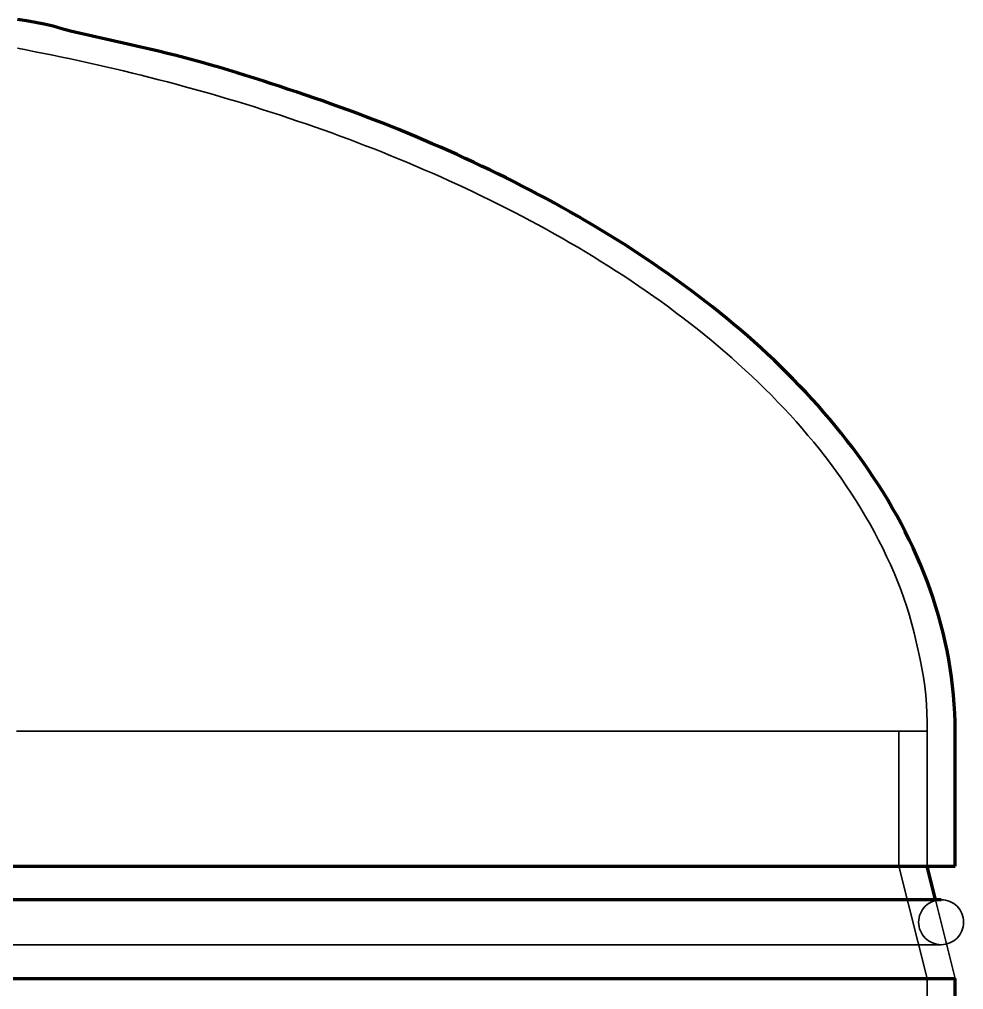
# Model space of a CAD drawing. Header units: millimetres. Extents: x 0 to 1554, y 0 to 420.
# Drawn here: x 130.93 to 151.94, y 294.56 to 316.15 of the extents above; entities that cross this region are included whole.
import ezdxf

# ---------------------------------------------------------------- set-up
doc = ezdxf.new("R2010")
doc.units = ezdxf.units.MM
doc.linetypes.add('IRAM-E-TRAZOS', pattern=[5, 4, -1])
doc.layers.add('01-VISIBLE', color=7, linetype='CONTINUOUS', lineweight=70)
doc.layers.add('02-OCULTA', color=4, linetype='IRAM-E-TRAZOS', lineweight=35)

msp = doc.modelspace()

# ---------------------------------------------------------------- linework, layer by layer
at = {"layer": '01-VISIBLE'}
for p, q in [((151.75, 297.306), (151.75, 300.306)), ((151.312, 296.556), (151.125, 297.306)), ((151.75, 166.625), (151.75, 294.806))]:
    msp.add_line(p, q, dxfattribs=at)
for points in [[(151.75, 300.306), (151.748, 300.507), (151.741, 300.708), (151.73, 300.909), (151.714, 301.109), (151.694, 301.309), (151.67, 301.509), (151.641, 301.708), (151.608, 301.906), (151.571, 302.104), (151.529, 302.3), (151.484, 302.496), (151.434, 302.691), (151.38, 302.885), (151.323, 303.077), (151.261, 303.269), (151.196, 303.459), (151.127, 303.648), (151.054, 303.835), (150.978, 304.021), (150.898, 304.206), (150.815, 304.389), (150.729, 304.57), (150.639, 304.75), (150.546, 304.929), (150.45, 305.105), (150.351, 305.28), (150.25, 305.454), (150.145, 305.626), (150.038, 305.796), (149.928, 305.964), (149.815, 306.131), (149.7, 306.295), (149.583, 306.459), (149.463, 306.62), (149.341, 306.78), (149.217, 306.938), (149.09, 307.094), (148.962, 307.249), (148.831, 307.402), (148.699, 307.553), (148.564, 307.702), (148.428, 307.85), (148.29, 307.996), (148.15, 308.141), (148.009, 308.283), (147.865, 308.425), (147.721, 308.564), (147.574, 308.702), (147.427, 308.838), (147.277, 308.973), (147.127, 309.106), (146.975, 309.238), (146.822, 309.368), (146.667, 309.497), (146.511, 309.624), (146.354, 309.749), (146.196, 309.873), (146.036, 309.996), (145.876, 310.117), (145.714, 310.237), (145.552, 310.355), (145.388, 310.472), (145.224, 310.587), (145.058, 310.701), (144.892, 310.814), (144.724, 310.925), (144.556, 311.035), (144.387, 311.144), (144.217, 311.251), (144.046, 311.357), (143.874, 311.462), (143.702, 311.565), (143.529, 311.667), (143.355, 311.768), (143.18, 311.868), (143.005, 311.967), (142.829, 312.064), (142.652, 312.16), (142.475, 312.255), (142.297, 312.348), (142.119, 312.441), (141.94, 312.532), (141.76, 312.622), (141.58, 312.711), (141.399, 312.799), (141.217, 312.886), (141.036, 312.972), (140.853, 313.056), (140.67, 313.14), (140.487, 313.222), (140.303, 313.304), (140.119, 313.384), (139.934, 313.464), (139.749, 313.542), (139.564, 313.62), (139.378, 313.696), (139.191, 313.771), (139.004, 313.845), (138.817, 313.918), (138.629, 313.99), (138.441, 314.061), (138.252, 314.131), (138.063, 314.199), (137.874, 314.267), (137.685, 314.334), (137.495, 314.4), (137.304, 314.465), (137.114, 314.53), (136.923, 314.593), (136.732, 314.656), (136.541, 314.719), (136.35, 314.781), (136.159, 314.842), (135.967, 314.902), (135.775, 314.962), (135.582, 315.02), (135.39, 315.077), (135.197, 315.133), (135.003, 315.188), (134.809, 315.241), (134.615, 315.293), (134.42, 315.343), (134.225, 315.392), (134.03, 315.44), (133.834, 315.486), (133.639, 315.532), (133.443, 315.578), (133.247, 315.623), (133.051, 315.667), (132.855, 315.711), (132.658, 315.755), (132.462, 315.8), (132.266, 315.844), (132.071, 315.89), (131.876, 315.939), (131.684, 316.001), (131.488, 316.046), (131.291, 316.082), (131.093, 316.117), (130.894, 316.15)], [(130.75, 297.306), (130.95, 297.306), (131.15, 297.306), (131.35, 297.306), (131.55, 297.306), (131.75, 297.306), (131.95, 297.306), (132.15, 297.306), (132.35, 297.306), (132.55, 297.306), (132.75, 297.306), (132.95, 297.306), (133.15, 297.306), (133.35, 297.306), (133.55, 297.306), (133.75, 297.306), (133.95, 297.306), (134.15, 297.306), (134.35, 297.306), (134.55, 297.306), (134.75, 297.306), (134.95, 297.306), (135.15, 297.306), (135.35, 297.306), (135.55, 297.306), (135.75, 297.306), (135.95, 297.306), (136.15, 297.306), (136.35, 297.306), (136.55, 297.306), (136.75, 297.306), (136.95, 297.306), (137.15, 297.306), (137.35, 297.306), (137.55, 297.306), (137.75, 297.306), (137.95, 297.306), (138.15, 297.306), (138.35, 297.306), (138.55, 297.306), (138.75, 297.306), (138.95, 297.306), (139.15, 297.306), (139.35, 297.306), (139.55, 297.306), (139.75, 297.306), (139.95, 297.306), (140.15, 297.306), (140.35, 297.306), (140.55, 297.306), (140.75, 297.306), (140.95, 297.306), (141.15, 297.306), (141.35, 297.306), (141.55, 297.306), (141.75, 297.306), (141.95, 297.306), (142.15, 297.306), (142.35, 297.306), (142.55, 297.306), (142.75, 297.306), (142.95, 297.306), (143.15, 297.306), (143.35, 297.306), (143.55, 297.306), (143.75, 297.306), (143.95, 297.306), (144.15, 297.306), (144.35, 297.306), (144.55, 297.306), (144.75, 297.306), (144.95, 297.306), (145.15, 297.306), (145.35, 297.306), (145.55, 297.306), (145.75, 297.306), (145.95, 297.306), (146.15, 297.306), (146.35, 297.306), (146.55, 297.306), (146.75, 297.306), (146.95, 297.306), (147.15, 297.306), (147.35, 297.306), (147.55, 297.306), (147.75, 297.306), (147.95, 297.306), (148.15, 297.306), (148.35, 297.306), (148.55, 297.306), (148.75, 297.306), (148.95, 297.306), (149.15, 297.306), (149.35, 297.306), (149.55, 297.306), (149.75, 297.306), (149.95, 297.306), (150.15, 297.306), (150.35, 297.306), (150.55, 297.306), (150.75, 297.306), (150.95, 297.306), (151.15, 297.306), (151.35, 297.306), (151.55, 297.306), (151.75, 297.306)], [(151.438, 296.556), (151.237, 296.556), (151.036, 296.556), (150.836, 296.556), (150.635, 296.556), (150.435, 296.556), (150.234, 296.556), (150.034, 296.556), (149.833, 296.556), (149.632, 296.556), (149.432, 296.556), (149.231, 296.556), (149.031, 296.556), (148.83, 296.556), (148.63, 296.556), (148.429, 296.556), (148.228, 296.556), (148.028, 296.556), (147.827, 296.556), (147.627, 296.556), (147.426, 296.556), (147.225, 296.556), (147.025, 296.556), (146.824, 296.556), (146.624, 296.556), (146.423, 296.556), (146.223, 296.556), (146.022, 296.556), (145.821, 296.556), (145.621, 296.556), (145.42, 296.556), (145.22, 296.556), (145.019, 296.556), (144.819, 296.556), (144.618, 296.556), (144.417, 296.556), (144.217, 296.556), (144.016, 296.556), (143.816, 296.556), (143.615, 296.556), (143.415, 296.556), (143.214, 296.556), (143.013, 296.556), (142.813, 296.556), (142.612, 296.556), (142.412, 296.556), (142.211, 296.556), (142.011, 296.556), (141.81, 296.556), (141.609, 296.556), (141.409, 296.556), (141.208, 296.556), (141.008, 296.556), (140.807, 296.556), (140.607, 296.556), (140.406, 296.556), (140.205, 296.556), (140.005, 296.556), (139.804, 296.556), (139.604, 296.556), (139.403, 296.556), (139.203, 296.556), (139.002, 296.556), (138.801, 296.556), (138.601, 296.556), (138.4, 296.556), (138.2, 296.556), (137.999, 296.556), (137.799, 296.556), (137.598, 296.556), (137.397, 296.556), (137.197, 296.556), (136.996, 296.556), (136.796, 296.556), (136.595, 296.556), (136.395, 296.556), (136.194, 296.556), (135.993, 296.556), (135.793, 296.556), (135.592, 296.556), (135.392, 296.556), (135.191, 296.556), (134.991, 296.556), (134.79, 296.556), (134.589, 296.556), (134.389, 296.556), (134.188, 296.556), (133.988, 296.556), (133.787, 296.556), (133.587, 296.556), (133.386, 296.556), (133.185, 296.556), (132.985, 296.556), (132.784, 296.556), (132.584, 296.556), (132.383, 296.556), (132.183, 296.556), (131.982, 296.556), (131.781, 296.556), (131.581, 296.556), (131.38, 296.556), (131.18, 296.556), (130.979, 296.556), (130.779, 296.556)], [(151.438, 296.556), (151.417, 296.556), (151.396, 296.556), (151.375, 296.556), (151.354, 296.556), (151.333, 296.556), (151.312, 296.556)], [(130.75, 294.806), (130.95, 294.806), (131.15, 294.806), (131.35, 294.806), (131.55, 294.806), (131.75, 294.806), (131.95, 294.806), (132.15, 294.806), (132.35, 294.806), (132.55, 294.806), (132.75, 294.806), (132.95, 294.806), (133.15, 294.806), (133.35, 294.806), (133.55, 294.806), (133.75, 294.806), (133.95, 294.806), (134.15, 294.806), (134.35, 294.806), (134.55, 294.806), (134.75, 294.806), (134.95, 294.806), (135.15, 294.806), (135.35, 294.806), (135.55, 294.806), (135.75, 294.806), (135.95, 294.806), (136.15, 294.806), (136.35, 294.806), (136.55, 294.806), (136.75, 294.806), (136.95, 294.806), (137.15, 294.806), (137.35, 294.806), (137.55, 294.806), (137.75, 294.806), (137.95, 294.806), (138.15, 294.806), (138.35, 294.806), (138.55, 294.806), (138.75, 294.806), (138.95, 294.806), (139.15, 294.806), (139.35, 294.806), (139.55, 294.806), (139.75, 294.806), (139.95, 294.806), (140.15, 294.806), (140.35, 294.806), (140.55, 294.806), (140.75, 294.806), (140.95, 294.806), (141.15, 294.806), (141.35, 294.806), (141.55, 294.806), (141.75, 294.806), (141.95, 294.806), (142.15, 294.806), (142.35, 294.806), (142.55, 294.806), (142.75, 294.806), (142.95, 294.806), (143.15, 294.806), (143.35, 294.806), (143.55, 294.806), (143.75, 294.806), (143.95, 294.806), (144.15, 294.806), (144.35, 294.806), (144.55, 294.806), (144.75, 294.806), (144.95, 294.806), (145.15, 294.806), (145.35, 294.806), (145.55, 294.806), (145.75, 294.806), (145.95, 294.806), (146.15, 294.806), (146.35, 294.806), (146.55, 294.806), (146.75, 294.806), (146.95, 294.806), (147.15, 294.806), (147.35, 294.806), (147.55, 294.806), (147.75, 294.806), (147.95, 294.806), (148.15, 294.806), (148.35, 294.806), (148.55, 294.806), (148.75, 294.806), (148.95, 294.806), (149.15, 294.806), (149.35, 294.806), (149.55, 294.806), (149.75, 294.806), (149.95, 294.806), (150.15, 294.806), (150.35, 294.806), (150.55, 294.806), (150.75, 294.806), (150.95, 294.806), (151.15, 294.806), (151.35, 294.806), (151.55, 294.806), (151.75, 294.806)]]:
    msp.add_lwpolyline(points, dxfattribs=at)
at = {"layer": '02-OCULTA'}
for p, q in [((150.5, 297.306), (150.5, 300.306)), ((151.125, 297.306), (151.125, 300.306)), ((151.125, 300.306), (151.125, 297.306)), ((150.5, 297.306), (151.125, 294.806)), ((151.75, 294.806), (151.312, 296.556)), ((151.125, 166.625), (151.125, 294.806))]:
    msp.add_line(p, q, dxfattribs=at)
for points in [[(130.889, 315.506), (131.087, 315.469), (131.284, 315.43), (131.482, 315.391), (131.679, 315.351), (131.877, 315.31), (132.074, 315.269), (132.271, 315.226), (132.467, 315.183), (132.664, 315.139), (132.86, 315.094), (133.056, 315.048), (133.252, 315.002), (133.448, 314.954), (133.644, 314.906), (133.839, 314.857), (134.034, 314.807), (134.229, 314.757), (134.424, 314.705), (134.618, 314.652), (134.812, 314.599), (135.006, 314.545), (135.2, 314.49), (135.393, 314.434), (135.586, 314.377), (135.779, 314.319), (135.972, 314.26), (136.164, 314.201), (136.356, 314.14), (136.548, 314.078), (136.74, 314.016), (136.931, 313.953), (137.122, 313.888), (137.312, 313.823), (137.502, 313.757), (137.692, 313.69), (137.882, 313.622), (138.071, 313.552), (138.26, 313.482), (138.448, 313.411), (138.636, 313.339), (138.824, 313.266), (139.011, 313.192), (139.198, 313.116), (139.384, 313.04), (139.57, 312.963), (139.756, 312.885), (139.941, 312.805), (140.126, 312.725), (140.31, 312.643), (140.493, 312.56), (140.676, 312.476), (140.859, 312.391), (141.041, 312.305), (141.223, 312.218), (141.404, 312.13), (141.584, 312.04), (141.764, 311.95), (141.943, 311.858), (142.122, 311.765), (142.3, 311.67), (142.477, 311.575), (142.653, 311.478), (142.829, 311.38), (143.005, 311.281), (143.179, 311.18), (143.353, 311.078), (143.526, 310.975), (143.698, 310.871), (143.869, 310.765), (144.04, 310.658), (144.21, 310.549), (144.378, 310.439), (144.546, 310.328), (144.713, 310.215), (144.879, 310.101), (145.044, 309.985), (145.208, 309.868), (145.371, 309.75), (145.532, 309.63), (145.693, 309.508), (145.852, 309.385), (146.011, 309.261), (146.168, 309.135), (146.324, 309.007), (146.478, 308.878), (146.631, 308.747), (146.783, 308.614), (146.933, 308.48), (147.082, 308.345), (147.229, 308.207), (147.375, 308.068), (147.519, 307.927), (147.661, 307.785), (147.801, 307.64), (147.94, 307.494), (148.077, 307.346), (148.212, 307.197), (148.345, 307.046), (148.475, 306.892), (148.604, 306.738), (148.731, 306.581), (148.855, 306.423), (148.977, 306.262), (149.097, 306.1), (149.214, 305.936), (149.328, 305.771), (149.44, 305.603), (149.549, 305.434), (149.654, 305.262), (149.757, 305.089), (149.857, 304.914), (149.954, 304.738), (150.048, 304.559), (150.139, 304.38), (150.226, 304.198), (150.311, 304.016), (150.392, 303.831), (150.47, 303.645), (150.543, 303.458), (150.611, 303.268), (150.675, 303.077), (150.734, 302.885), (150.788, 302.691), (150.838, 302.496), (150.885, 302.3), (150.928, 302.103), (150.969, 301.906), (151.007, 301.708), (151.043, 301.51), (151.074, 301.311), (151.097, 301.111), (151.112, 300.91), (151.12, 300.709), (151.124, 300.507), (151.125, 300.306)], [(150.5, 300.306), (150.3, 300.306), (150.099, 300.306), (149.899, 300.306), (149.699, 300.306), (149.498, 300.306), (149.298, 300.306), (149.098, 300.306), (148.897, 300.306), (148.697, 300.306), (148.497, 300.306), (148.296, 300.306), (148.096, 300.306), (147.896, 300.306), (147.695, 300.306), (147.495, 300.306), (147.295, 300.306), (147.094, 300.306), (146.894, 300.306), (146.694, 300.306), (146.493, 300.306), (146.293, 300.306), (146.093, 300.306), (145.892, 300.306), (145.692, 300.306), (145.492, 300.306), (145.291, 300.306), (145.091, 300.306), (144.891, 300.306), (144.69, 300.306), (144.49, 300.306), (144.29, 300.306), (144.089, 300.306), (143.889, 300.306), (143.689, 300.306), (143.488, 300.306), (143.288, 300.306), (143.088, 300.306), (142.887, 300.306), (142.687, 300.306), (142.487, 300.306), (142.286, 300.306), (142.086, 300.306), (141.886, 300.306), (141.685, 300.306), (141.485, 300.306), (141.285, 300.306), (141.084, 300.306), (140.884, 300.306), (140.684, 300.306), (140.483, 300.306), (140.283, 300.306), (140.082, 300.306), (139.882, 300.306), (139.682, 300.306), (139.481, 300.306), (139.281, 300.306), (139.081, 300.306), (138.88, 300.306), (138.68, 300.306), (138.48, 300.306), (138.279, 300.306), (138.079, 300.306), (137.879, 300.306), (137.678, 300.306), (137.478, 300.306), (137.278, 300.306), (137.077, 300.306), (136.877, 300.306), (136.677, 300.306), (136.476, 300.306), (136.276, 300.306), (136.076, 300.306), (135.875, 300.306), (135.675, 300.306), (135.475, 300.306), (135.274, 300.306), (135.074, 300.306), (134.874, 300.306), (134.673, 300.306), (134.473, 300.306), (134.273, 300.306), (134.072, 300.306), (133.872, 300.306), (133.672, 300.306), (133.471, 300.306), (133.271, 300.306), (133.071, 300.306), (132.87, 300.306), (132.67, 300.306), (132.47, 300.306), (132.269, 300.306), (132.069, 300.306), (131.869, 300.306), (131.668, 300.306), (131.468, 300.306), (131.268, 300.306), (131.067, 300.306), (130.867, 300.306)], [(130.867, 300.306), (131.067, 300.306), (131.268, 300.306), (131.468, 300.306), (131.668, 300.306), (131.869, 300.306), (132.069, 300.306), (132.269, 300.306), (132.47, 300.306), (132.67, 300.306), (132.87, 300.306), (133.071, 300.306), (133.271, 300.306), (133.471, 300.306), (133.672, 300.306), (133.872, 300.306), (134.072, 300.306), (134.273, 300.306), (134.473, 300.306), (134.673, 300.306), (134.874, 300.306), (135.074, 300.306), (135.274, 300.306), (135.475, 300.306), (135.675, 300.306), (135.875, 300.306), (136.076, 300.306), (136.276, 300.306), (136.476, 300.306), (136.677, 300.306), (136.877, 300.306), (137.077, 300.306), (137.278, 300.306), (137.478, 300.306), (137.678, 300.306), (137.879, 300.306), (138.079, 300.306), (138.279, 300.306), (138.48, 300.306), (138.68, 300.306), (138.88, 300.306), (139.081, 300.306), (139.281, 300.306), (139.481, 300.306), (139.682, 300.306), (139.882, 300.306), (140.082, 300.306), (140.283, 300.306), (140.483, 300.306), (140.684, 300.306), (140.884, 300.306), (141.084, 300.306), (141.285, 300.306), (141.485, 300.306), (141.685, 300.306), (141.886, 300.306), (142.086, 300.306), (142.286, 300.306), (142.487, 300.306), (142.687, 300.306), (142.887, 300.306), (143.088, 300.306), (143.288, 300.306), (143.488, 300.306), (143.689, 300.306), (143.889, 300.306), (144.089, 300.306), (144.29, 300.306), (144.49, 300.306), (144.69, 300.306), (144.891, 300.306), (145.091, 300.306), (145.291, 300.306), (145.492, 300.306), (145.692, 300.306), (145.892, 300.306), (146.093, 300.306), (146.293, 300.306), (146.493, 300.306), (146.694, 300.306), (146.894, 300.306), (147.094, 300.306), (147.295, 300.306), (147.495, 300.306), (147.695, 300.306), (147.896, 300.306), (148.096, 300.306), (148.296, 300.306), (148.497, 300.306), (148.697, 300.306), (148.897, 300.306), (149.098, 300.306), (149.298, 300.306), (149.498, 300.306), (149.699, 300.306), (149.899, 300.306), (150.099, 300.306), (150.3, 300.306), (150.5, 300.306)], [(151.125, 300.306), (150.925, 300.306), (150.724, 300.306), (150.524, 300.306), (150.323, 300.306), (150.123, 300.306), (149.922, 300.306), (149.722, 300.306), (149.521, 300.306), (149.321, 300.306), (149.12, 300.306), (148.92, 300.306), (148.719, 300.306), (148.519, 300.306), (148.318, 300.306), (148.118, 300.306), (147.917, 300.306), (147.717, 300.306), (147.516, 300.306), (147.316, 300.306), (147.115, 300.306), (146.915, 300.306), (146.714, 300.306), (146.514, 300.306), (146.313, 300.306), (146.113, 300.306), (145.912, 300.306), (145.712, 300.306), (145.511, 300.306), (145.311, 300.306), (145.11, 300.306), (144.91, 300.306), (144.709, 300.306), (144.509, 300.306), (144.308, 300.306), (144.108, 300.306), (143.907, 300.306), (143.707, 300.306), (143.506, 300.306), (143.306, 300.306), (143.105, 300.306), (142.905, 300.306), (142.704, 300.306), (142.504, 300.306), (142.303, 300.306), (142.103, 300.306), (141.902, 300.306), (141.702, 300.306), (141.501, 300.306), (141.301, 300.306), (141.1, 300.306), (140.9, 300.306), (140.699, 300.306), (140.499, 300.306), (140.298, 300.306), (140.098, 300.306), (139.897, 300.306), (139.697, 300.306), (139.496, 300.306), (139.296, 300.306), (139.095, 300.306), (138.895, 300.306), (138.694, 300.306), (138.494, 300.306), (138.293, 300.306), (138.093, 300.306), (137.892, 300.306), (137.692, 300.306), (137.491, 300.306), (137.291, 300.306), (137.09, 300.306), (136.89, 300.306), (136.689, 300.306), (136.489, 300.306), (136.288, 300.306), (136.088, 300.306), (135.887, 300.306), (135.687, 300.306), (135.486, 300.306), (135.286, 300.306), (135.085, 300.306), (134.885, 300.306), (134.684, 300.306), (134.484, 300.306), (134.283, 300.306), (134.083, 300.306), (133.882, 300.306), (133.682, 300.306), (133.481, 300.306), (133.281, 300.306), (133.08, 300.306), (132.88, 300.306), (132.679, 300.306), (132.479, 300.306), (132.278, 300.306), (132.078, 300.306), (131.877, 300.306), (131.677, 300.306), (131.476, 300.306), (131.276, 300.306), (131.075, 300.306), (130.875, 300.306)], [(130.875, 300.306), (131.075, 300.306), (131.276, 300.306), (131.476, 300.306), (131.677, 300.306), (131.877, 300.306), (132.078, 300.306), (132.278, 300.306), (132.479, 300.306), (132.679, 300.306), (132.88, 300.306), (133.08, 300.306), (133.281, 300.306), (133.481, 300.306), (133.682, 300.306), (133.882, 300.306), (134.083, 300.306), (134.283, 300.306), (134.484, 300.306), (134.684, 300.306), (134.885, 300.306), (135.085, 300.306), (135.286, 300.306), (135.486, 300.306), (135.687, 300.306), (135.887, 300.306), (136.088, 300.306), (136.288, 300.306), (136.489, 300.306), (136.689, 300.306), (136.89, 300.306), (137.09, 300.306), (137.291, 300.306), (137.491, 300.306), (137.692, 300.306), (137.892, 300.306), (138.093, 300.306), (138.293, 300.306), (138.494, 300.306), (138.694, 300.306), (138.895, 300.306), (139.095, 300.306), (139.296, 300.306), (139.496, 300.306), (139.697, 300.306), (139.897, 300.306), (140.098, 300.306), (140.298, 300.306), (140.499, 300.306), (140.699, 300.306), (140.9, 300.306), (141.1, 300.306), (141.301, 300.306), (141.501, 300.306), (141.702, 300.306), (141.902, 300.306), (142.103, 300.306), (142.303, 300.306), (142.504, 300.306), (142.704, 300.306), (142.905, 300.306), (143.105, 300.306), (143.306, 300.306), (143.506, 300.306), (143.707, 300.306), (143.907, 300.306), (144.108, 300.306), (144.308, 300.306), (144.509, 300.306), (144.709, 300.306), (144.91, 300.306), (145.11, 300.306), (145.311, 300.306), (145.511, 300.306), (145.712, 300.306), (145.912, 300.306), (146.113, 300.306), (146.313, 300.306), (146.514, 300.306), (146.714, 300.306), (146.915, 300.306), (147.115, 300.306), (147.316, 300.306), (147.516, 300.306), (147.717, 300.306), (147.917, 300.306), (148.118, 300.306), (148.318, 300.306), (148.519, 300.306), (148.719, 300.306), (148.92, 300.306), (149.12, 300.306), (149.321, 300.306), (149.521, 300.306), (149.722, 300.306), (149.922, 300.306), (150.123, 300.306), (150.323, 300.306), (150.524, 300.306), (150.724, 300.306), (150.925, 300.306), (151.125, 300.306)], [(151.75, 297.306), (151.55, 297.306), (151.35, 297.306), (151.15, 297.306), (150.95, 297.306), (150.75, 297.306), (150.55, 297.306), (150.35, 297.306), (150.15, 297.306), (149.95, 297.306), (149.75, 297.306), (149.55, 297.306), (149.35, 297.306), (149.15, 297.306), (148.95, 297.306), (148.75, 297.306), (148.55, 297.306), (148.35, 297.306), (148.15, 297.306), (147.95, 297.306), (147.75, 297.306), (147.55, 297.306), (147.35, 297.306), (147.15, 297.306), (146.95, 297.306), (146.75, 297.306), (146.55, 297.306), (146.35, 297.306), (146.15, 297.306), (145.95, 297.306), (145.75, 297.306), (145.55, 297.306), (145.35, 297.306), (145.15, 297.306), (144.95, 297.306), (144.75, 297.306), (144.55, 297.306), (144.35, 297.306), (144.15, 297.306), (143.95, 297.306), (143.75, 297.306), (143.55, 297.306), (143.35, 297.306), (143.15, 297.306), (142.95, 297.306), (142.75, 297.306), (142.55, 297.306), (142.35, 297.306), (142.15, 297.306), (141.95, 297.306), (141.75, 297.306), (141.55, 297.306), (141.35, 297.306), (141.15, 297.306), (140.95, 297.306), (140.75, 297.306), (140.55, 297.306), (140.35, 297.306), (140.15, 297.306), (139.95, 297.306), (139.75, 297.306), (139.55, 297.306), (139.35, 297.306), (139.15, 297.306), (138.95, 297.306), (138.75, 297.306), (138.55, 297.306), (138.35, 297.306), (138.15, 297.306), (137.95, 297.306), (137.75, 297.306), (137.55, 297.306), (137.35, 297.306), (137.15, 297.306), (136.95, 297.306), (136.75, 297.306), (136.55, 297.306), (136.35, 297.306), (136.15, 297.306), (135.95, 297.306), (135.75, 297.306), (135.55, 297.306), (135.35, 297.306), (135.15, 297.306), (134.95, 297.306), (134.75, 297.306), (134.55, 297.306), (134.35, 297.306), (134.15, 297.306), (133.95, 297.306), (133.75, 297.306), (133.55, 297.306), (133.35, 297.306), (133.15, 297.306), (132.95, 297.306), (132.75, 297.306), (132.55, 297.306), (132.35, 297.306), (132.15, 297.306), (131.95, 297.306), (131.75, 297.306), (131.55, 297.306), (131.35, 297.306), (131.15, 297.306), (130.95, 297.306), (130.75, 297.306)], [(150.5, 297.306), (150.3, 297.306), (150.099, 297.306), (149.899, 297.306), (149.699, 297.306), (149.498, 297.306), (149.298, 297.306), (149.098, 297.306), (148.897, 297.306), (148.697, 297.306), (148.497, 297.306), (148.296, 297.306), (148.096, 297.306), (147.896, 297.306), (147.695, 297.306), (147.495, 297.306), (147.295, 297.306), (147.094, 297.306), (146.894, 297.306), (146.694, 297.306), (146.493, 297.306), (146.293, 297.306), (146.093, 297.306), (145.892, 297.306), (145.692, 297.306), (145.492, 297.306), (145.291, 297.306), (145.091, 297.306), (144.891, 297.306), (144.69, 297.306), (144.49, 297.306), (144.29, 297.306), (144.089, 297.306), (143.889, 297.306), (143.689, 297.306), (143.488, 297.306), (143.288, 297.306), (143.088, 297.306), (142.887, 297.306), (142.687, 297.306), (142.487, 297.306), (142.286, 297.306), (142.086, 297.306), (141.886, 297.306), (141.685, 297.306), (141.485, 297.306), (141.285, 297.306), (141.084, 297.306), (140.884, 297.306), (140.684, 297.306), (140.483, 297.306), (140.283, 297.306), (140.082, 297.306), (139.882, 297.306), (139.682, 297.306), (139.481, 297.306), (139.281, 297.306), (139.081, 297.306), (138.88, 297.306), (138.68, 297.306), (138.48, 297.306), (138.279, 297.306), (138.079, 297.306), (137.879, 297.306), (137.678, 297.306), (137.478, 297.306), (137.278, 297.306), (137.077, 297.306), (136.877, 297.306), (136.677, 297.306), (136.476, 297.306), (136.276, 297.306), (136.076, 297.306), (135.875, 297.306), (135.675, 297.306), (135.475, 297.306), (135.274, 297.306), (135.074, 297.306), (134.874, 297.306), (134.673, 297.306), (134.473, 297.306), (134.273, 297.306), (134.072, 297.306), (133.872, 297.306), (133.672, 297.306), (133.471, 297.306), (133.271, 297.306), (133.071, 297.306), (132.87, 297.306), (132.67, 297.306), (132.47, 297.306), (132.269, 297.306), (132.069, 297.306), (131.869, 297.306), (131.668, 297.306), (131.468, 297.306), (131.268, 297.306), (131.067, 297.306), (130.867, 297.306)], [(130.867, 297.306), (131.067, 297.306), (131.268, 297.306), (131.468, 297.306), (131.668, 297.306), (131.869, 297.306), (132.069, 297.306), (132.269, 297.306), (132.47, 297.306), (132.67, 297.306), (132.87, 297.306), (133.071, 297.306), (133.271, 297.306), (133.471, 297.306), (133.672, 297.306), (133.872, 297.306), (134.072, 297.306), (134.273, 297.306), (134.473, 297.306), (134.673, 297.306), (134.874, 297.306), (135.074, 297.306), (135.274, 297.306), (135.475, 297.306), (135.675, 297.306), (135.875, 297.306), (136.076, 297.306), (136.276, 297.306), (136.476, 297.306), (136.677, 297.306), (136.877, 297.306), (137.077, 297.306), (137.278, 297.306), (137.478, 297.306), (137.678, 297.306), (137.879, 297.306), (138.079, 297.306), (138.279, 297.306), (138.48, 297.306), (138.68, 297.306), (138.88, 297.306), (139.081, 297.306), (139.281, 297.306), (139.481, 297.306), (139.682, 297.306), (139.882, 297.306), (140.082, 297.306), (140.283, 297.306), (140.483, 297.306), (140.684, 297.306), (140.884, 297.306), (141.084, 297.306), (141.285, 297.306), (141.485, 297.306), (141.685, 297.306), (141.886, 297.306), (142.086, 297.306), (142.286, 297.306), (142.487, 297.306), (142.687, 297.306), (142.887, 297.306), (143.088, 297.306), (143.288, 297.306), (143.488, 297.306), (143.689, 297.306), (143.889, 297.306), (144.089, 297.306), (144.29, 297.306), (144.49, 297.306), (144.69, 297.306), (144.891, 297.306), (145.091, 297.306), (145.291, 297.306), (145.492, 297.306), (145.692, 297.306), (145.892, 297.306), (146.093, 297.306), (146.293, 297.306), (146.493, 297.306), (146.694, 297.306), (146.894, 297.306), (147.094, 297.306), (147.295, 297.306), (147.495, 297.306), (147.695, 297.306), (147.896, 297.306), (148.096, 297.306), (148.296, 297.306), (148.497, 297.306), (148.697, 297.306), (148.897, 297.306), (149.098, 297.306), (149.298, 297.306), (149.498, 297.306), (149.699, 297.306), (149.899, 297.306), (150.099, 297.306), (150.3, 297.306), (150.5, 297.306)], [(151.125, 297.306), (150.925, 297.306), (150.724, 297.306), (150.524, 297.306), (150.323, 297.306), (150.123, 297.306), (149.922, 297.306), (149.722, 297.306), (149.521, 297.306), (149.321, 297.306), (149.12, 297.306), (148.92, 297.306), (148.719, 297.306), (148.519, 297.306), (148.318, 297.306), (148.118, 297.306), (147.917, 297.306), (147.717, 297.306), (147.516, 297.306), (147.316, 297.306), (147.115, 297.306), (146.915, 297.306), (146.714, 297.306), (146.514, 297.306), (146.313, 297.306), (146.113, 297.306), (145.912, 297.306), (145.712, 297.306), (145.511, 297.306), (145.311, 297.306), (145.11, 297.306), (144.91, 297.306), (144.709, 297.306), (144.509, 297.306), (144.308, 297.306), (144.108, 297.306), (143.907, 297.306), (143.707, 297.306), (143.506, 297.306), (143.306, 297.306), (143.105, 297.306), (142.905, 297.306), (142.704, 297.306), (142.504, 297.306), (142.303, 297.306), (142.103, 297.306), (141.902, 297.306), (141.702, 297.306), (141.501, 297.306), (141.301, 297.306), (141.1, 297.306), (140.9, 297.306), (140.699, 297.306), (140.499, 297.306), (140.298, 297.306), (140.098, 297.306), (139.897, 297.306), (139.697, 297.306), (139.496, 297.306), (139.296, 297.306), (139.095, 297.306), (138.895, 297.306), (138.694, 297.306), (138.494, 297.306), (138.293, 297.306), (138.093, 297.306), (137.892, 297.306), (137.692, 297.306), (137.491, 297.306), (137.291, 297.306), (137.09, 297.306), (136.89, 297.306), (136.689, 297.306), (136.489, 297.306), (136.288, 297.306), (136.088, 297.306), (135.887, 297.306), (135.687, 297.306), (135.486, 297.306), (135.286, 297.306), (135.085, 297.306), (134.885, 297.306), (134.684, 297.306), (134.484, 297.306), (134.283, 297.306), (134.083, 297.306), (133.882, 297.306), (133.682, 297.306), (133.481, 297.306), (133.281, 297.306), (133.08, 297.306), (132.88, 297.306), (132.679, 297.306), (132.479, 297.306), (132.278, 297.306), (132.078, 297.306), (131.877, 297.306), (131.677, 297.306), (131.476, 297.306), (131.276, 297.306), (131.075, 297.306), (130.875, 297.306)], [(130.875, 297.306), (131.075, 297.306), (131.276, 297.306), (131.476, 297.306), (131.677, 297.306), (131.877, 297.306), (132.078, 297.306), (132.278, 297.306), (132.479, 297.306), (132.679, 297.306), (132.88, 297.306), (133.08, 297.306), (133.281, 297.306), (133.481, 297.306), (133.682, 297.306), (133.882, 297.306), (134.083, 297.306), (134.283, 297.306), (134.484, 297.306), (134.684, 297.306), (134.885, 297.306), (135.085, 297.306), (135.286, 297.306), (135.486, 297.306), (135.687, 297.306), (135.887, 297.306), (136.088, 297.306), (136.288, 297.306), (136.489, 297.306), (136.689, 297.306), (136.89, 297.306), (137.09, 297.306), (137.291, 297.306), (137.491, 297.306), (137.692, 297.306), (137.892, 297.306), (138.093, 297.306), (138.293, 297.306), (138.494, 297.306), (138.694, 297.306), (138.895, 297.306), (139.095, 297.306), (139.296, 297.306), (139.496, 297.306), (139.697, 297.306), (139.897, 297.306), (140.098, 297.306), (140.298, 297.306), (140.499, 297.306), (140.699, 297.306), (140.9, 297.306), (141.1, 297.306), (141.301, 297.306), (141.501, 297.306), (141.702, 297.306), (141.902, 297.306), (142.103, 297.306), (142.303, 297.306), (142.504, 297.306), (142.704, 297.306), (142.905, 297.306), (143.105, 297.306), (143.306, 297.306), (143.506, 297.306), (143.707, 297.306), (143.907, 297.306), (144.108, 297.306), (144.308, 297.306), (144.509, 297.306), (144.709, 297.306), (144.91, 297.306), (145.11, 297.306), (145.311, 297.306), (145.511, 297.306), (145.712, 297.306), (145.912, 297.306), (146.113, 297.306), (146.313, 297.306), (146.514, 297.306), (146.714, 297.306), (146.915, 297.306), (147.115, 297.306), (147.316, 297.306), (147.516, 297.306), (147.717, 297.306), (147.917, 297.306), (148.118, 297.306), (148.318, 297.306), (148.519, 297.306), (148.719, 297.306), (148.92, 297.306), (149.12, 297.306), (149.321, 297.306), (149.521, 297.306), (149.722, 297.306), (149.922, 297.306), (150.123, 297.306), (150.323, 297.306), (150.524, 297.306), (150.724, 297.306), (150.925, 297.306), (151.125, 297.306)], [(151.125, 297.306), (150.925, 297.306), (150.724, 297.306), (150.524, 297.306), (150.323, 297.306), (150.123, 297.306), (149.922, 297.306), (149.722, 297.306), (149.521, 297.306), (149.321, 297.306), (149.12, 297.306), (148.92, 297.306), (148.719, 297.306), (148.519, 297.306), (148.318, 297.306), (148.118, 297.306), (147.917, 297.306), (147.717, 297.306), (147.516, 297.306), (147.316, 297.306), (147.115, 297.306), (146.915, 297.306), (146.714, 297.306), (146.514, 297.306), (146.313, 297.306), (146.113, 297.306), (145.912, 297.306), (145.712, 297.306), (145.511, 297.306), (145.311, 297.306), (145.11, 297.306), (144.91, 297.306), (144.709, 297.306), (144.509, 297.306), (144.308, 297.306), (144.108, 297.306), (143.907, 297.306), (143.707, 297.306), (143.506, 297.306), (143.306, 297.306), (143.105, 297.306), (142.905, 297.306), (142.704, 297.306), (142.504, 297.306), (142.303, 297.306), (142.103, 297.306), (141.902, 297.306), (141.702, 297.306), (141.501, 297.306), (141.301, 297.306), (141.1, 297.306), (140.9, 297.306), (140.699, 297.306), (140.499, 297.306), (140.298, 297.306), (140.098, 297.306), (139.897, 297.306), (139.697, 297.306), (139.496, 297.306), (139.296, 297.306), (139.095, 297.306), (138.895, 297.306), (138.694, 297.306), (138.494, 297.306), (138.293, 297.306), (138.093, 297.306), (137.892, 297.306), (137.692, 297.306), (137.491, 297.306), (137.291, 297.306), (137.09, 297.306), (136.89, 297.306), (136.689, 297.306), (136.489, 297.306), (136.288, 297.306), (136.088, 297.306), (135.887, 297.306), (135.687, 297.306), (135.486, 297.306), (135.286, 297.306), (135.085, 297.306), (134.885, 297.306), (134.684, 297.306), (134.484, 297.306), (134.283, 297.306), (134.083, 297.306), (133.882, 297.306), (133.682, 297.306), (133.481, 297.306), (133.281, 297.306), (133.08, 297.306), (132.88, 297.306), (132.679, 297.306), (132.479, 297.306), (132.278, 297.306), (132.078, 297.306), (131.877, 297.306), (131.677, 297.306), (131.476, 297.306), (131.276, 297.306), (131.075, 297.306), (130.875, 297.306)], [(130.875, 297.306), (131.075, 297.306), (131.276, 297.306), (131.476, 297.306), (131.677, 297.306), (131.877, 297.306), (132.078, 297.306), (132.278, 297.306), (132.479, 297.306), (132.679, 297.306), (132.88, 297.306), (133.08, 297.306), (133.281, 297.306), (133.481, 297.306), (133.682, 297.306), (133.882, 297.306), (134.083, 297.306), (134.283, 297.306), (134.484, 297.306), (134.684, 297.306), (134.885, 297.306), (135.085, 297.306), (135.286, 297.306), (135.486, 297.306), (135.687, 297.306), (135.887, 297.306), (136.088, 297.306), (136.288, 297.306), (136.489, 297.306), (136.689, 297.306), (136.89, 297.306), (137.09, 297.306), (137.291, 297.306), (137.491, 297.306), (137.692, 297.306), (137.892, 297.306), (138.093, 297.306), (138.293, 297.306), (138.494, 297.306), (138.694, 297.306), (138.895, 297.306), (139.095, 297.306), (139.296, 297.306), (139.496, 297.306), (139.697, 297.306), (139.897, 297.306), (140.098, 297.306), (140.298, 297.306), (140.499, 297.306), (140.699, 297.306), (140.9, 297.306), (141.1, 297.306), (141.301, 297.306), (141.501, 297.306), (141.702, 297.306), (141.902, 297.306), (142.103, 297.306), (142.303, 297.306), (142.504, 297.306), (142.704, 297.306), (142.905, 297.306), (143.105, 297.306), (143.306, 297.306), (143.506, 297.306), (143.707, 297.306), (143.907, 297.306), (144.108, 297.306), (144.308, 297.306), (144.509, 297.306), (144.709, 297.306), (144.91, 297.306), (145.11, 297.306), (145.311, 297.306), (145.511, 297.306), (145.712, 297.306), (145.912, 297.306), (146.113, 297.306), (146.313, 297.306), (146.514, 297.306), (146.714, 297.306), (146.915, 297.306), (147.115, 297.306), (147.316, 297.306), (147.516, 297.306), (147.717, 297.306), (147.917, 297.306), (148.118, 297.306), (148.318, 297.306), (148.519, 297.306), (148.719, 297.306), (148.92, 297.306), (149.12, 297.306), (149.321, 297.306), (149.521, 297.306), (149.722, 297.306), (149.922, 297.306), (150.123, 297.306), (150.323, 297.306), (150.524, 297.306), (150.724, 297.306), (150.925, 297.306), (151.125, 297.306)], [(151.312, 296.556), (151.112, 296.556), (150.912, 296.556), (150.711, 296.556), (150.511, 296.556), (150.31, 296.556), (150.11, 296.556), (149.91, 296.556), (149.709, 296.556), (149.509, 296.556), (149.308, 296.556), (149.108, 296.556), (148.908, 296.556), (148.707, 296.556), (148.507, 296.556), (148.306, 296.556), (148.106, 296.556), (147.906, 296.556), (147.705, 296.556), (147.505, 296.556), (147.304, 296.556), (147.104, 296.556), (146.903, 296.556), (146.703, 296.556), (146.503, 296.556), (146.302, 296.556), (146.102, 296.556), (145.901, 296.556), (145.701, 296.556), (145.501, 296.556), (145.3, 296.556), (145.1, 296.556), (144.899, 296.556), (144.699, 296.556), (144.499, 296.556), (144.298, 296.556), (144.098, 296.556), (143.897, 296.556), (143.697, 296.556), (143.497, 296.556), (143.296, 296.556), (143.096, 296.556), (142.895, 296.556), (142.695, 296.556), (142.494, 296.556), (142.294, 296.556), (142.094, 296.556), (141.893, 296.556), (141.693, 296.556), (141.492, 296.556), (141.292, 296.556), (141.092, 296.556), (140.891, 296.556), (140.691, 296.556), (140.49, 296.556), (140.29, 296.556), (140.09, 296.556), (139.889, 296.556), (139.689, 296.556), (139.488, 296.556), (139.288, 296.556), (139.088, 296.556), (138.887, 296.556), (138.687, 296.556), (138.486, 296.556), (138.286, 296.556), (138.085, 296.556), (137.885, 296.556), (137.685, 296.556), (137.484, 296.556), (137.284, 296.556), (137.083, 296.556), (136.883, 296.556), (136.683, 296.556), (136.482, 296.556), (136.282, 296.556), (136.081, 296.556), (135.881, 296.556), (135.681, 296.556), (135.48, 296.556), (135.28, 296.556), (135.079, 296.556), (134.879, 296.556), (134.678, 296.556), (134.478, 296.556), (134.278, 296.556), (134.077, 296.556), (133.877, 296.556), (133.676, 296.556), (133.476, 296.556), (133.276, 296.556), (133.075, 296.556), (132.875, 296.556), (132.674, 296.556), (132.474, 296.556), (132.274, 296.556), (132.073, 296.556), (131.873, 296.556), (131.672, 296.556), (131.472, 296.556), (131.272, 296.556), (131.071, 296.556), (130.871, 296.556)], [(130.779, 295.556), (130.979, 295.556), (131.18, 295.556), (131.38, 295.556), (131.581, 295.556), (131.781, 295.556), (131.982, 295.556), (132.183, 295.556), (132.383, 295.556), (132.584, 295.556), (132.784, 295.556), (132.985, 295.556), (133.185, 295.556), (133.386, 295.556), (133.587, 295.556), (133.787, 295.556), (133.988, 295.556), (134.188, 295.556), (134.389, 295.556), (134.589, 295.556), (134.79, 295.556), (134.991, 295.556), (135.191, 295.556), (135.392, 295.556), (135.592, 295.556), (135.793, 295.556), (135.993, 295.556), (136.194, 295.556), (136.395, 295.556), (136.595, 295.556), (136.796, 295.556), (136.996, 295.556), (137.197, 295.556), (137.397, 295.556), (137.598, 295.556), (137.799, 295.556), (137.999, 295.556), (138.2, 295.556), (138.4, 295.556), (138.601, 295.556), (138.801, 295.556), (139.002, 295.556), (139.203, 295.556), (139.403, 295.556), (139.604, 295.556), (139.804, 295.556), (140.005, 295.556), (140.205, 295.556), (140.406, 295.556), (140.607, 295.556), (140.807, 295.556), (141.008, 295.556), (141.208, 295.556), (141.409, 295.556), (141.609, 295.556), (141.81, 295.556), (142.011, 295.556), (142.211, 295.556), (142.412, 295.556), (142.612, 295.556), (142.813, 295.556), (143.013, 295.556), (143.214, 295.556), (143.415, 295.556), (143.615, 295.556), (143.816, 295.556), (144.016, 295.556), (144.217, 295.556), (144.417, 295.556), (144.618, 295.556), (144.819, 295.556), (145.019, 295.556), (145.22, 295.556), (145.42, 295.556), (145.621, 295.556), (145.821, 295.556), (146.022, 295.556), (146.223, 295.556), (146.423, 295.556), (146.624, 295.556), (146.824, 295.556), (147.025, 295.556), (147.225, 295.556), (147.426, 295.556), (147.627, 295.556), (147.827, 295.556), (148.028, 295.556), (148.228, 295.556), (148.429, 295.556), (148.629, 295.556), (148.83, 295.556), (149.031, 295.556), (149.231, 295.556), (149.432, 295.556), (149.632, 295.556), (149.833, 295.556), (150.033, 295.556), (150.234, 295.556), (150.435, 295.556), (150.635, 295.556), (150.836, 295.556), (151.036, 295.556), (151.237, 295.556), (151.438, 295.556)], [(130.779, 295.556), (130.979, 295.556), (131.18, 295.556), (131.38, 295.556), (131.581, 295.556), (131.781, 295.556), (131.982, 295.556), (132.183, 295.556), (132.383, 295.556), (132.584, 295.556), (132.784, 295.556), (132.985, 295.556), (133.185, 295.556), (133.386, 295.556), (133.587, 295.556), (133.787, 295.556), (133.988, 295.556), (134.188, 295.556), (134.389, 295.556), (134.589, 295.556), (134.79, 295.556), (134.991, 295.556), (135.191, 295.556), (135.392, 295.556), (135.592, 295.556), (135.793, 295.556), (135.993, 295.556), (136.194, 295.556), (136.395, 295.556), (136.595, 295.556), (136.796, 295.556), (136.996, 295.556), (137.197, 295.556), (137.397, 295.556), (137.598, 295.556), (137.799, 295.556), (137.999, 295.556), (138.2, 295.556), (138.4, 295.556), (138.601, 295.556), (138.801, 295.556), (139.002, 295.556), (139.203, 295.556), (139.403, 295.556), (139.604, 295.556), (139.804, 295.556), (140.005, 295.556), (140.205, 295.556), (140.406, 295.556), (140.607, 295.556), (140.807, 295.556), (141.008, 295.556), (141.208, 295.556), (141.409, 295.556), (141.609, 295.556), (141.81, 295.556), (142.011, 295.556), (142.211, 295.556), (142.412, 295.556), (142.612, 295.556), (142.813, 295.556), (143.013, 295.556), (143.214, 295.556), (143.415, 295.556), (143.615, 295.556), (143.816, 295.556), (144.016, 295.556), (144.217, 295.556), (144.417, 295.556), (144.618, 295.556), (144.819, 295.556), (145.019, 295.556), (145.22, 295.556), (145.42, 295.556), (145.621, 295.556), (145.821, 295.556), (146.022, 295.556), (146.223, 295.556), (146.423, 295.556), (146.624, 295.556), (146.824, 295.556), (147.025, 295.556), (147.225, 295.556), (147.426, 295.556), (147.627, 295.556), (147.827, 295.556), (148.028, 295.556), (148.228, 295.556), (148.429, 295.556), (148.629, 295.556), (148.83, 295.556), (149.031, 295.556), (149.231, 295.556), (149.432, 295.556), (149.632, 295.556), (149.833, 295.556), (150.033, 295.556), (150.234, 295.556), (150.435, 295.556), (150.635, 295.556), (150.836, 295.556), (151.036, 295.556), (151.237, 295.556), (151.438, 295.556)], [(151.75, 294.806), (151.55, 294.806), (151.35, 294.806), (151.15, 294.806), (150.95, 294.806), (150.75, 294.806), (150.55, 294.806), (150.35, 294.806), (150.15, 294.806), (149.95, 294.806), (149.75, 294.806), (149.55, 294.806), (149.35, 294.806), (149.15, 294.806), (148.95, 294.806), (148.75, 294.806), (148.55, 294.806), (148.35, 294.806), (148.15, 294.806), (147.95, 294.806), (147.75, 294.806), (147.55, 294.806), (147.35, 294.806), (147.15, 294.806), (146.95, 294.806), (146.75, 294.806), (146.55, 294.806), (146.35, 294.806), (146.15, 294.806), (145.95, 294.806), (145.75, 294.806), (145.55, 294.806), (145.35, 294.806), (145.15, 294.806), (144.95, 294.806), (144.75, 294.806), (144.55, 294.806), (144.35, 294.806), (144.15, 294.806), (143.95, 294.806), (143.75, 294.806), (143.55, 294.806), (143.35, 294.806), (143.15, 294.806), (142.95, 294.806), (142.75, 294.806), (142.55, 294.806), (142.35, 294.806), (142.15, 294.806), (141.95, 294.806), (141.75, 294.806), (141.55, 294.806), (141.35, 294.806), (141.15, 294.806), (140.95, 294.806), (140.75, 294.806), (140.55, 294.806), (140.35, 294.806), (140.15, 294.806), (139.95, 294.806), (139.75, 294.806), (139.55, 294.806), (139.35, 294.806), (139.15, 294.806), (138.95, 294.806), (138.75, 294.806), (138.55, 294.806), (138.35, 294.806), (138.15, 294.806), (137.95, 294.806), (137.75, 294.806), (137.55, 294.806), (137.35, 294.806), (137.15, 294.806), (136.95, 294.806), (136.75, 294.806), (136.55, 294.806), (136.35, 294.806), (136.15, 294.806), (135.95, 294.806), (135.75, 294.806), (135.55, 294.806), (135.35, 294.806), (135.15, 294.806), (134.95, 294.806), (134.75, 294.806), (134.55, 294.806), (134.35, 294.806), (134.15, 294.806), (133.95, 294.806), (133.75, 294.806), (133.55, 294.806), (133.35, 294.806), (133.15, 294.806), (132.95, 294.806), (132.75, 294.806), (132.55, 294.806), (132.35, 294.806), (132.15, 294.806), (131.95, 294.806), (131.75, 294.806), (131.55, 294.806), (131.35, 294.806), (131.15, 294.806), (130.95, 294.806), (130.75, 294.806)], [(151.125, 294.806), (150.925, 294.806), (150.724, 294.806), (150.524, 294.806), (150.323, 294.806), (150.123, 294.806), (149.922, 294.806), (149.722, 294.806), (149.521, 294.806), (149.321, 294.806), (149.12, 294.806), (148.92, 294.806), (148.719, 294.806), (148.519, 294.806), (148.318, 294.806), (148.118, 294.806), (147.917, 294.806), (147.717, 294.806), (147.516, 294.806), (147.316, 294.806), (147.115, 294.806), (146.915, 294.806), (146.714, 294.806), (146.514, 294.806), (146.313, 294.806), (146.113, 294.806), (145.912, 294.806), (145.712, 294.806), (145.511, 294.806), (145.311, 294.806), (145.11, 294.806), (144.91, 294.806), (144.709, 294.806), (144.509, 294.806), (144.308, 294.806), (144.108, 294.806), (143.907, 294.806), (143.707, 294.806), (143.506, 294.806), (143.306, 294.806), (143.105, 294.806), (142.905, 294.806), (142.704, 294.806), (142.504, 294.806), (142.303, 294.806), (142.103, 294.806), (141.902, 294.806), (141.702, 294.806), (141.501, 294.806), (141.301, 294.806), (141.1, 294.806), (140.9, 294.806), (140.699, 294.806), (140.499, 294.806), (140.298, 294.806), (140.098, 294.806), (139.897, 294.806), (139.697, 294.806), (139.496, 294.806), (139.296, 294.806), (139.095, 294.806), (138.895, 294.806), (138.694, 294.806), (138.494, 294.806), (138.293, 294.806), (138.093, 294.806), (137.892, 294.806), (137.692, 294.806), (137.491, 294.806), (137.291, 294.806), (137.09, 294.806), (136.89, 294.806), (136.689, 294.806), (136.489, 294.806), (136.288, 294.806), (136.088, 294.806), (135.887, 294.806), (135.687, 294.806), (135.486, 294.806), (135.286, 294.806), (135.085, 294.806), (134.885, 294.806), (134.684, 294.806), (134.484, 294.806), (134.283, 294.806), (134.083, 294.806), (133.882, 294.806), (133.682, 294.806), (133.481, 294.806), (133.281, 294.806), (133.08, 294.806), (132.88, 294.806), (132.679, 294.806), (132.479, 294.806), (132.278, 294.806), (132.078, 294.806), (131.877, 294.806), (131.677, 294.806), (131.476, 294.806), (131.276, 294.806), (131.075, 294.806), (130.875, 294.806)], [(130.875, 294.806), (131.075, 294.806), (131.276, 294.806), (131.476, 294.806), (131.677, 294.806), (131.877, 294.806), (132.078, 294.806), (132.278, 294.806), (132.479, 294.806), (132.679, 294.806), (132.88, 294.806), (133.08, 294.806), (133.281, 294.806), (133.481, 294.806), (133.682, 294.806), (133.882, 294.806), (134.083, 294.806), (134.283, 294.806), (134.484, 294.806), (134.684, 294.806), (134.885, 294.806), (135.085, 294.806), (135.286, 294.806), (135.486, 294.806), (135.687, 294.806), (135.887, 294.806), (136.088, 294.806), (136.288, 294.806), (136.489, 294.806), (136.689, 294.806), (136.89, 294.806), (137.09, 294.806), (137.291, 294.806), (137.491, 294.806), (137.692, 294.806), (137.892, 294.806), (138.093, 294.806), (138.293, 294.806), (138.494, 294.806), (138.694, 294.806), (138.895, 294.806), (139.095, 294.806), (139.296, 294.806), (139.496, 294.806), (139.697, 294.806), (139.897, 294.806), (140.098, 294.806), (140.298, 294.806), (140.499, 294.806), (140.699, 294.806), (140.9, 294.806), (141.1, 294.806), (141.301, 294.806), (141.501, 294.806), (141.702, 294.806), (141.902, 294.806), (142.103, 294.806), (142.303, 294.806), (142.504, 294.806), (142.704, 294.806), (142.905, 294.806), (143.105, 294.806), (143.306, 294.806), (143.506, 294.806), (143.707, 294.806), (143.907, 294.806), (144.108, 294.806), (144.308, 294.806), (144.509, 294.806), (144.709, 294.806), (144.91, 294.806), (145.11, 294.806), (145.311, 294.806), (145.511, 294.806), (145.712, 294.806), (145.912, 294.806), (146.113, 294.806), (146.313, 294.806), (146.514, 294.806), (146.714, 294.806), (146.915, 294.806), (147.115, 294.806), (147.316, 294.806), (147.516, 294.806), (147.717, 294.806), (147.917, 294.806), (148.118, 294.806), (148.318, 294.806), (148.519, 294.806), (148.719, 294.806), (148.92, 294.806), (149.12, 294.806), (149.321, 294.806), (149.521, 294.806), (149.722, 294.806), (149.922, 294.806), (150.123, 294.806), (150.323, 294.806), (150.524, 294.806), (150.724, 294.806), (150.925, 294.806), (151.125, 294.806)]]:
    msp.add_lwpolyline(points, dxfattribs=at)
msp.add_circle((151.438, 296.056), 0.5, dxfattribs=at)

doc.saveas('drawing.dxf')
